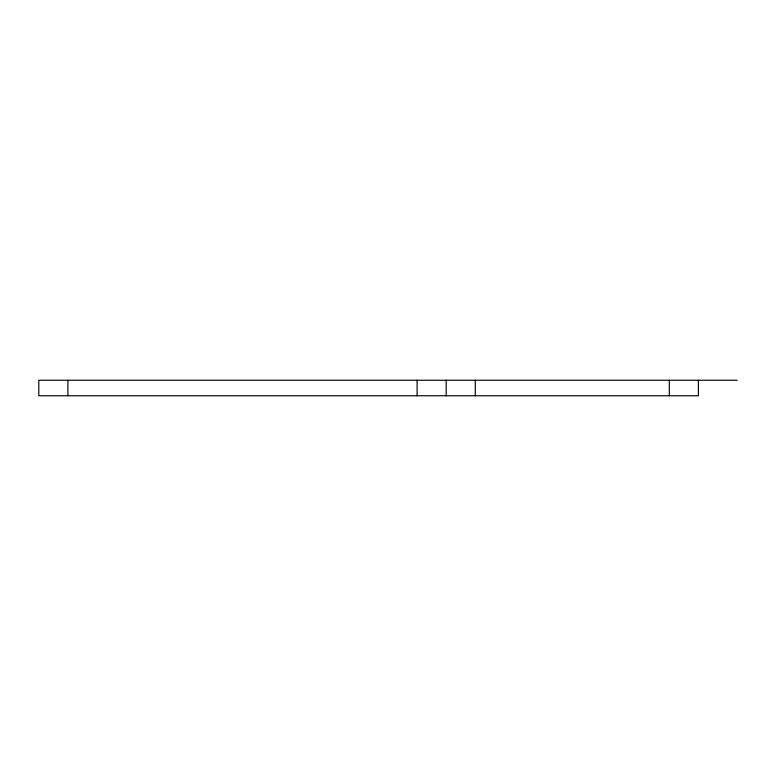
<?xml version="1.0" encoding="UTF-8"?>
<svg xmlns="http://www.w3.org/2000/svg" width="776" height="776" viewBox="0 0 776 776"><rect width="100%" height="100%" fill="white"/><g stroke="black" fill="none" stroke-linecap="round" stroke-linejoin="round"><path stroke-width="1.16" d="M737.2 380.24L38.8 380.24L38.8 395.76L698.4 395.76L698.4 380.24M669.3 380.24L669.3 395.76M475.3 380.24L475.3 395.76M446.2 380.24L446.2 395.76M417.1 380.24L417.1 395.76M67.9 380.24L67.9 395.76"/></g></svg>
